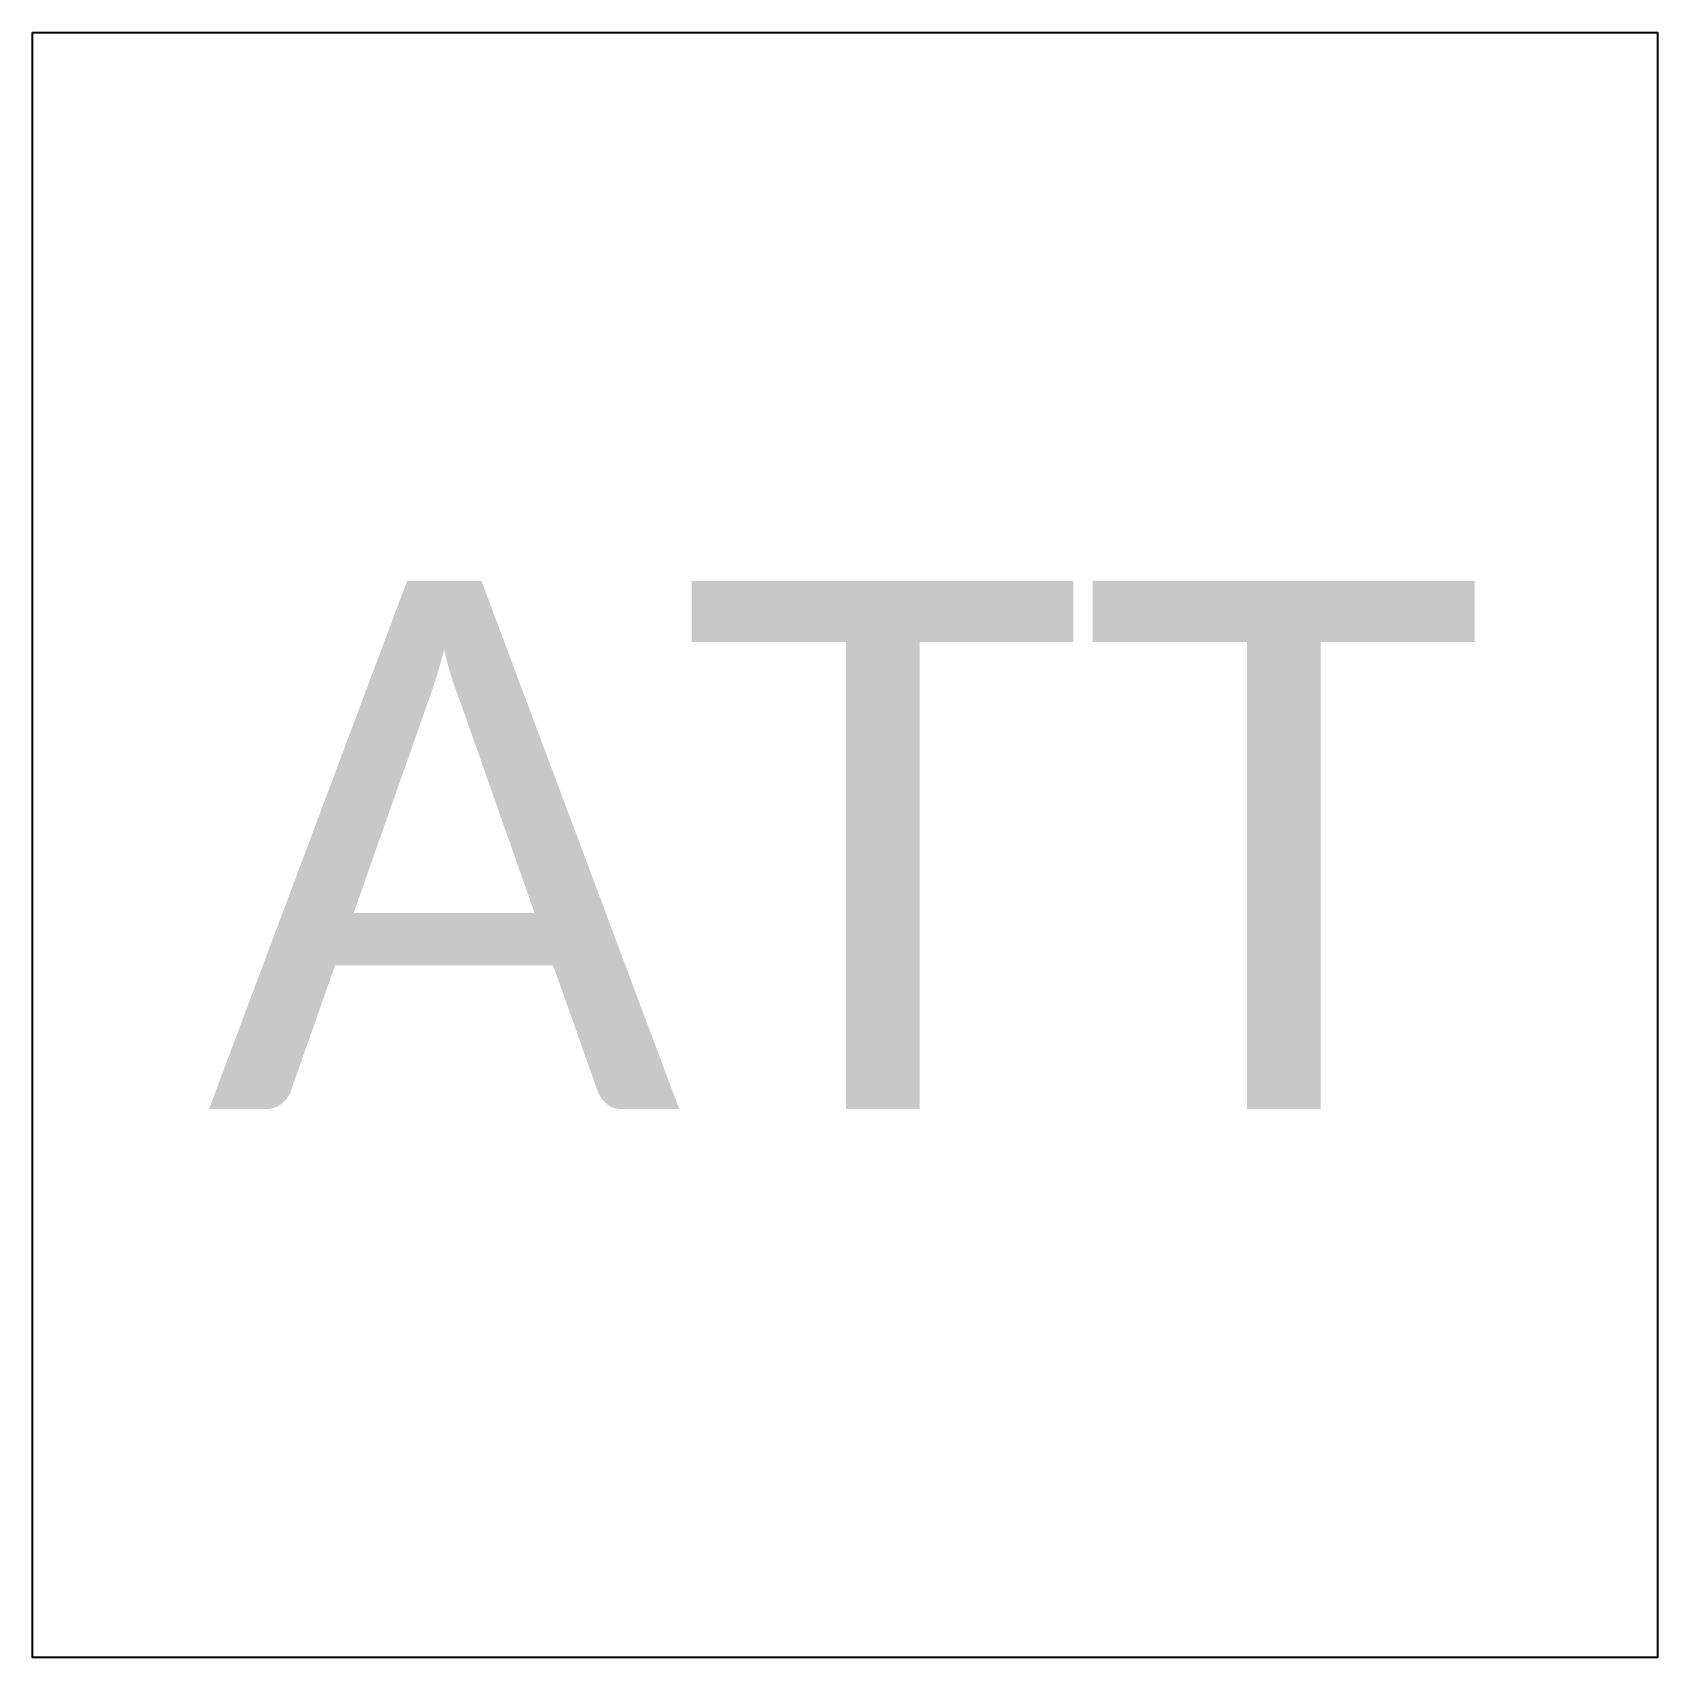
# Model space of a CAD drawing. Extents: x -1 to 1, y -1 to 1.
import ezdxf
from ezdxf.enums import TextEntityAlignment as Align

# ---------------------------------------------------------------- set-up
doc = ezdxf.new("R2010")
doc.units = 0
doc.header["$MEASUREMENT"] = 0
doc.layers.add('C-COMM-STRC', color=30, linetype='Continuous')
doc.styles.add('EXISTING', font='calibrili.ttf')

msp = doc.modelspace()

# ---------------------------------------------------------------- linework, layer by layer
at = {"layer": 'C-COMM-STRC'}
msp.add_lwpolyline([(-1, 1), (1, 1), (1, -1), (-1, -1)], close=True, dxfattribs=at)

# ---------------------------------------------------------------- texts
at = {"layer": 'C-COMM-STRC', "style": 'EXISTING'}
msp.add_text('ATT', height=0.65, dxfattribs=at).set_placement((0, 0), align=Align.MIDDLE_CENTER)

doc.saveas('drawing.dxf')
